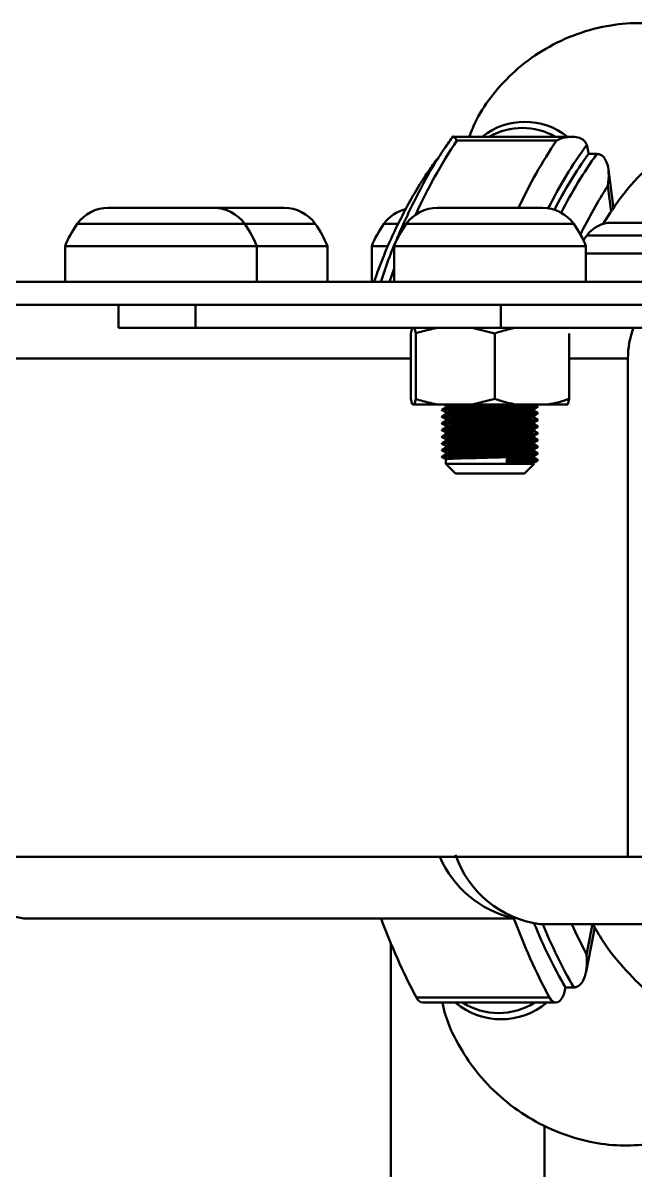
# Model space of a CAD drawing. Header units: millimetres. Extents: x 263 to 2983, y 441 to 2500.
# Drawn here: x 1765.9 to 1797.8, y 2439.8 to 2499.6 of the extents above; entities that cross this region are included whole.
import ezdxf

# ---------------------------------------------------------------- set-up
doc = ezdxf.new("R2010")
doc.units = ezdxf.units.MM
doc.header["$LTSCALE"] = 0.5
doc.layers.add('BOL', color=7, linetype='Continuous', lineweight=50)

msp = doc.modelspace()

# ---------------------------------------------------------------- linework, layer by layer
at = {"layer": 'BOL'}
for p, q in [((1794.493, 2493.663), (1788.3, 2493.663)), ((1793.699, 2493.469), (1788.503, 2493.469)), ((1795.344, 2492.919), (1795.365, 2492.766)), ((1795.798, 2492.766), (1795.365, 2492.766)), ((1796.666, 2489.915), (1796.397, 2491.949)), ((1796.547, 2489.739), (1796.367, 2491.098)), ((1770.336, 2489.95), (1771.049, 2489.95)), ((1771.049, 2489.95), (1774.92, 2489.95)), ((1774.92, 2489.95), (1775.816, 2489.95)), ((1775.816, 2489.95), (1778.806, 2489.95)), ((1778.806, 2489.95), (1779.495, 2489.95)), ((1787.487, 2489.95), (1787.693, 2489.95)), ((1787.693, 2489.95), (1791.269, 2489.95)), ((1791.269, 2489.95), (1792.966, 2489.95)), ((1768.712, 2489.116), (1769.848, 2489.116)), ((1769.848, 2489.116), (1777.44, 2489.116)), ((1777.44, 2489.116), (1781.12, 2489.116)), ((1784.697, 2489.116), (1785.463, 2489.116)), ((1785.862, 2489.116), (1791.886, 2489.116)), ((1791.886, 2489.116), (1794.591, 2489.116)), ((1796.576, 2489.179), (1797.063, 2489.179)), ((1797.063, 2489.179), (1800.146, 2489.179)), ((1795.277, 2488.512), (1799.401, 2488.512)), ((1768.076, 2487.95), (1768.076, 2486.096)), ((1768.076, 2487.95), (1769.377, 2487.95)), ((1769.377, 2487.95), (1778.076, 2487.95)), ((1778.076, 2486.096), (1778.076, 2487.95)), ((1778.076, 2487.95), (1781.755, 2487.95)), ((1781.755, 2486.096), (1781.755, 2487.95)), ((1784.061, 2487.95), (1784.061, 2486.096)), ((1784.061, 2487.95), (1784.911, 2487.95)), ((1785.227, 2487.95), (1785.227, 2486.096)), ((1785.227, 2487.95), (1792.128, 2487.95)), ((1792.128, 2487.95), (1795.227, 2487.95)), ((1795.227, 2486.096), (1795.227, 2487.95)), ((1795.227, 2487.579), (1798.892, 2487.579)), ((1785.227, 2486.782), (1784.993, 2486.096)), ((1512.739, 2486.096), (2400.823, 2486.096)), ((1512.739, 2484.896), (2400.823, 2484.896)), ((1770.868, 2484.896), (1770.868, 2483.696)), ((1774.881, 2483.696), (1774.881, 2484.896)), ((1790.793, 2483.696), (1790.793, 2484.896)), ((1774.881, 2483.696), (1770.868, 2483.696)), ((1790.793, 2483.696), (1774.881, 2483.696)), ((1786.287, 2483.696), (1786.36, 2483.407)), ((1789.297, 2483.696), (1790.481, 2483.407)), ((1808.113, 2483.696), (1790.793, 2483.696)), ((1786.105, 2483.407), (1786.105, 2479.985)), ((1786.36, 2483.407), (1786.36, 2479.985)), ((1790.481, 2483.407), (1790.481, 2479.985)), ((1794.348, 2483.407), (1794.348, 2479.985)), ((1786.105, 2482.096), (1752.416, 2482.096)), ((1797.416, 2482.096), (1794.348, 2482.096)), ((1797.416, 2456.096), (1797.416, 2482.096)), ((1786.287, 2479.696), (1786.36, 2479.985)), ((1789.297, 2479.696), (1790.481, 2479.985)), ((1786.179, 2479.696), (1786.287, 2479.696)), ((1787.544, 2479.696), (1786.287, 2479.696)), ((1787.544, 2479.696), (1789.297, 2479.696)), ((1787.927, 2479.636), (1787.927, 2479.55)), ((1787.927, 2479.286), (1787.927, 2479.2)), ((1791.592, 2479.696), (1789.297, 2479.696)), ((1791.592, 2479.696), (1793.237, 2479.696)), ((1792.527, 2479.374), (1792.527, 2479.46)), ((1794.275, 2479.696), (1793.237, 2479.696)), ((1787.927, 2478.936), (1787.927, 2478.85)), ((1792.527, 2479.024), (1792.527, 2479.11)), ((1792.527, 2478.674), (1792.527, 2478.76)), ((1787.927, 2478.586), (1787.927, 2478.5)), ((1787.927, 2478.236), (1787.927, 2478.15)), ((1792.527, 2478.324), (1792.527, 2478.41)), ((1787.927, 2477.886), (1787.927, 2477.8)), ((1787.927, 2477.536), (1787.927, 2477.45)), ((1792.527, 2477.974), (1792.527, 2478.06)), ((1792.527, 2477.624), (1792.527, 2477.71)), ((1787.927, 2477.186), (1787.927, 2477.1)), ((1792.527, 2477.274), (1792.527, 2477.36)), ((1792.527, 2476.924), (1792.527, 2477.01)), ((1787.927, 2476.836), (1787.927, 2476.596)), ((1787.927, 2476.596), (1788.427, 2476.096)), ((1787.927, 2476.596), (1791.101, 2476.596)), ((1791.101, 2476.858), (1791.101, 2476.596)), ((1791.101, 2476.596), (1792.527, 2476.596)), ((1791.173, 2476.705), (1791.173, 2476.749)), ((1792.027, 2476.096), (1792.527, 2476.596)), ((1788.427, 2476.096), (1790.911, 2476.096)), ((1790.911, 2476.096), (1792.027, 2476.096)), ((1797.416, 2456.096), (1752.416, 2456.096)), ((1798.282, 2456.096), (1797.416, 2456.096)), ((1765.929, 2452.896), (1791.458, 2452.896)), ((1792.82, 2452.596), (1809.309, 2452.596)), ((1795.232, 2450.111), (1795.683, 2452.442)), ((1795.254, 2451.012), (1795.561, 2452.596)), ((1785.061, 2451.579), (1785.061, 2283.896)), ((1786.395, 2448.767), (1793.324, 2448.767)), ((1794.157, 2449.289), (1794.129, 2449.141)), ((1794.59, 2449.289), (1794.157, 2449.289)), ((1786.734, 2448.503), (1793.662, 2448.503)), ((1793.061, 2283.896), (1793.061, 2442.107))]:
    msp.add_line(p, q, dxfattribs=at)
at = {"layer": 'BOL', "flags": 128}
for points in [[(1794.497, 2452.596), (1794.673, 2452.205), (1795.254, 2451.012)], [(1793.324, 2448.767), (1793.422, 2448.626), (1793.535, 2448.536), (1793.655, 2448.503), (1793.776, 2448.529), (1793.89, 2448.612), (1793.99, 2448.747), (1794.071, 2448.927), (1794.129, 2449.141)]]:
    msp.add_lwpolyline(points, dxfattribs=at)
at = {"layer": 'BOL'}
for centre, radius, start, end in [((1792.041, 2490.868), 3.568, 51.58552, 128.41448), ((1791.912, 2490.727), 3.395, 59.87761, 120.12239), ((1810.449, 2478.758), 26.42, 146.16441, 155.77748), ((1814.955, 2479.155), 25.626, 146.04277, 155.08835), ((1814.16, 2479.552), 23.329, 144.07013, 153.59252), ((1793.762, 2492.719), 1.595, 7.20972, 19.09726), ((1813.873, 2479.448), 22.802, 144.26422, 152.8537), ((1814.394, 2479.391), 22.906, 144.27531, 153.25863), ((1816.417, 2478.179), 23.852, 147.20465, 154.20579), ((1770.336, 2487.95), 2, 90, 144.30754), ((1775.816, 2487.95), 2, 35.69246, 90), ((1779.495, 2487.95), 2, 35.69246, 90), ((1786.321, 2487.95), 2, 104.59658, 144.30754), ((1787.487, 2487.95), 2, 90, 144.30754), ((1792.966, 2487.95), 2, 35.69246, 90), ((1773.076, 2485.981), 5.373, 144.30754, 158.51369), ((1773.076, 2485.981), 5.373, 21.48631, 35.69246), ((1776.755, 2485.981), 5.373, 21.48631, 35.69246), ((1789.061, 2485.981), 5.373, 144.30754, 158.51369), ((1790.227, 2485.981), 5.373, 144.30754, 158.51369), ((1790.227, 2485.981), 5.373, 21.48631, 35.69246), ((1796.576, 2487.579), 1.6, 90, 144.30754), ((1798.768, 2486.004), 4.299, 144.30754, 148.57819), ((1801.927, 2482.107), 4.511, 159.37225, 180.13641), ((1766.591, 2457.997), 5.143, 201.68778, 262.61521), ((1792.674, 2458.271), 5.503, 203.28206, 256.85997), ((1793.55, 2457.965), 5.418, 198.90362, 262.25033), ((1814.512, 2463.843), 31.903, 200.06823, 208.20041), ((1821.44, 2463.843), 31.903, 200.06823, 208.20041), ((1818.523, 2463.244), 28.079, 202.25793, 209.80137), ((1818.957, 2463.245), 28.08, 202.27772, 209.8007), ((1786.772, 2448.901), 0.4, 199.51644, 264.50919), ((1790.808, 2451.35), 3.717, 230.00806, 309.99194), ((1790.674, 2451.468), 3.512, 237.5998, 302.4002)]:
    msp.add_arc(centre, radius, start, end, dxfattribs=at)
for points, knots in [([(1803.28, 2497.669), (1803.262, 2497.689), (1802.945, 2498.045), (1802.169, 2498.541), (1800.926, 2499.15), (1799.48, 2499.517), (1797.917, 2499.637), (1796.24, 2499.472), (1794.541, 2498.989), (1792.924, 2498.185), (1791.518, 2497.14), (1790.378, 2495.915), (1789.575, 2494.746), (1789.264, 2493.961), (1789.146, 2493.663)], [0, 0, 0, 0, 0.004599, 0.079364, 0.162496, 0.2511, 0.343527, 0.438592, 0.5457, 0.650566, 0.752215, 0.84993, 0.943135, 1, 1, 1, 1]), ([(1788.271, 2493.644), (1788.105, 2493.41), (1787.515, 2492.578), (1786.575, 2490.97), (1785.522, 2488.729), (1784.847, 2487.087), (1784.564, 2486.156), (1784.546, 2486.096)], [0, 0, 0, 0, 0.113016, 0.402161, 0.6912, 0.979899, 1, 1, 1, 1]), ([(1788.503, 2493.469), (1788.502, 2493.47), (1788.449, 2493.54), (1788.359, 2493.639), (1788.28, 2493.695), (1788.272, 2493.648), (1788.271, 2493.644)], [0, 0, 0, 0, 0.00606, 0.464122, 0.948717, 1, 1, 1, 1]), ([(1795.269, 2493.241), (1795.234, 2493.31), (1795.164, 2493.447), (1794.941, 2493.596), (1794.602, 2493.683), (1794.162, 2493.647), (1793.848, 2493.54), (1793.701, 2493.47), (1793.699, 2493.469)], [0, 0, 0, 0, 0.139519, 0.278343, 0.474054, 0.742705, 0.996658, 1, 1, 1, 1]), ([(1800.934, 2493.859), (1800.572, 2493.65), (1799.685, 2493.14), (1798.394, 2492.04), (1797.117, 2490.675), (1796.446, 2489.622), (1796.124, 2489.116)], [0, 0, 0, 0, 0.1888542, 0.4618175, 0.7414234, 1, 1, 1, 1]), ([(1787.301, 2492.266), (1787.313, 2492.29), (1787.375, 2492.407), (1787.477, 2492.493), (1787.557, 2492.562)], [0, 0, 0, 0, 0.207059, 1, 1, 1, 1]), ([(1795.798, 2492.766), (1795.865, 2492.756), (1795.999, 2492.738), (1796.18, 2492.586), (1796.35, 2492.283), (1796.437, 2491.766), (1796.408, 2491.335), (1796.367, 2491.1), (1796.367, 2491.098)], [0, 0, 0, 0, 0.107629, 0.21442, 0.382775, 0.663947, 0.997023, 1, 1, 1, 1]), ([(1787.299, 2492.267), (1787.155, 2492.062), (1786.598, 2491.271), (1785.712, 2489.707), (1784.809, 2487.837), (1784.346, 2486.553), (1784.174, 2486.075)], [0, 0, 0, 0, 0.118642, 0.45891, 0.799013, 1, 1, 1, 1]), ([(1786.105, 2483.407), (1786.113, 2483.445), (1786.137, 2483.568), (1786.162, 2483.643), (1786.179, 2483.696)], [0, 0, 0, 0, 0.309692, 1, 1, 1, 1]), ([(1786.36, 2483.407), (1786.48, 2483.445), (1786.87, 2483.568), (1787.269, 2483.643), (1787.544, 2483.696)], [0, 0, 0, 0, 0.309709, 1, 1, 1, 1]), ([(1790.481, 2483.407), (1790.698, 2483.478), (1791.065, 2483.597), (1791.439, 2483.667), (1791.592, 2483.696)], [0, 0, 0, 0, 0.592733, 1, 1, 1, 1]), ([(1786.105, 2479.985), (1786.113, 2479.947), (1786.137, 2479.824), (1786.162, 2479.748), (1786.179, 2479.696)], [0, 0, 0, 0, 0.309688, 1, 1, 1, 1]), ([(1786.36, 2479.985), (1786.48, 2479.947), (1786.87, 2479.824), (1787.269, 2479.748), (1787.544, 2479.696)], [0, 0, 0, 0, 0.309705, 1, 1, 1, 1]), ([(1790.481, 2479.985), (1790.698, 2479.914), (1791.065, 2479.795), (1791.439, 2479.725), (1791.592, 2479.696)], [0, 0, 0, 0, 0.592731, 1, 1, 1, 1]), ([(1793.237, 2479.696), (1793.291, 2479.705), (1793.667, 2479.77), (1794.034, 2479.886), (1794.348, 2479.985)], [0, 0, 0, 0, 0.14598, 1, 1, 1, 1]), ([(1794.348, 2479.985), (1794.34, 2479.947), (1794.316, 2479.824), (1794.292, 2479.748), (1794.275, 2479.696)], [0, 0, 0, 0, 0.3097, 1, 1, 1, 1]), ([(1787.743, 2479.393), (1787.741, 2479.394), (1787.667, 2479.4), (1787.861, 2479.416), (1788.35, 2479.439), (1789.184, 2479.459), (1790.185, 2479.483), (1791.166, 2479.505), (1791.985, 2479.525), (1792.497, 2479.547), (1792.75, 2479.56), (1792.703, 2479.567), (1792.7, 2479.568)], [0, 0, 0, 0, 0.002418, 0.126979, 0.25235, 0.379028, 0.510861, 0.639725, 0.756321, 0.876329, 0.991983, 1, 1, 1, 1]), ([(1787.738, 2479.438), (1787.765, 2479.445), (1787.817, 2479.459), (1788.362, 2479.483), (1789.18, 2479.503), (1790.186, 2479.527), (1791.166, 2479.548), (1791.983, 2479.569), (1792.503, 2479.591), (1792.754, 2479.605), (1792.692, 2479.613), (1792.681, 2479.615)], [0, 0, 0, 0, 0.122756, 0.246311, 0.371152, 0.501075, 0.628072, 0.742978, 0.861247, 0.975224, 1, 1, 1, 1]), ([(1787.928, 2479.55), (1787.896, 2479.532), (1787.833, 2479.496), (1787.77, 2479.459), (1787.738, 2479.441)], [0, 0, 0, 0, 0.501413, 1, 1, 1, 1]), ([(1787.738, 2479.088), (1787.765, 2479.095), (1787.817, 2479.109), (1788.362, 2479.133), (1789.18, 2479.153), (1790.186, 2479.177), (1791.166, 2479.198), (1791.983, 2479.219), (1792.503, 2479.241), (1792.754, 2479.255), (1792.692, 2479.263), (1792.681, 2479.265)], [0, 0, 0, 0, 0.122756, 0.246311, 0.371152, 0.501075, 0.628072, 0.742978, 0.861247, 0.975224, 1, 1, 1, 1]), ([(1787.739, 2479.393), (1787.771, 2479.375), (1787.834, 2479.339), (1787.897, 2479.302), (1787.929, 2479.284)], [0, 0, 0, 0, 0.501605, 1, 1, 1, 1]), ([(1787.821, 2479.696), (1787.826, 2479.693), (1787.862, 2479.673), (1787.897, 2479.652), (1787.929, 2479.634)], [0, 0, 0, 0, 0.119937, 1, 1, 1, 1]), ([(1787.932, 2479.634), (1787.93, 2479.634), (1787.862, 2479.641), (1788.045, 2479.657), (1788.452, 2479.678), (1788.924, 2479.69), (1789.136, 2479.696)], [0, 0, 0, 0, 0.0065558, 0.3576632, 0.7110701, 1, 1, 1, 1]), ([(1787.931, 2479.284), (1787.93, 2479.284), (1787.862, 2479.291), (1788.041, 2479.307), (1788.493, 2479.329), (1789.263, 2479.35), (1790.189, 2479.374), (1791.094, 2479.395), (1791.851, 2479.416), (1792.323, 2479.438), (1792.558, 2479.451), (1792.516, 2479.458), (1792.514, 2479.458)], [0, 0, 0, 0, 0.0022554, 0.1271791, 0.2529209, 0.3799636, 0.5121873, 0.6414251, 0.7583626, 0.8787219, 0.9947238, 1, 1, 1, 1]), ([(1787.949, 2479.55), (1787.971, 2479.556), (1788.019, 2479.57), (1788.505, 2479.592), (1789.259, 2479.612), (1790.19, 2479.637), (1791.091, 2479.658), (1791.814, 2479.677), (1792.086, 2479.69), (1792.21, 2479.696)], [0, 0, 0, 0, 0.127151, 0.277819, 0.430045, 0.588479, 0.743336, 0.883454, 1, 1, 1, 1]), ([(1787.949, 2479.2), (1787.971, 2479.206), (1788.02, 2479.22), (1788.505, 2479.242), (1789.26, 2479.262), (1790.189, 2479.287), (1791.095, 2479.308), (1791.849, 2479.328), (1792.332, 2479.351), (1792.564, 2479.365), (1792.501, 2479.373), (1792.486, 2479.375)], [0, 0, 0, 0, 0.105279, 0.2301179, 0.3562484, 0.4875226, 0.6158323, 0.7319301, 0.8514251, 0.966594, 1, 1, 1, 1]), ([(1792.523, 2479.458), (1792.554, 2479.476), (1792.617, 2479.513), (1792.681, 2479.549), (1792.712, 2479.568)], [0, 0, 0, 0, 0.4977323, 1, 1, 1, 1]), ([(1792.715, 2479.266), (1792.683, 2479.284), (1792.62, 2479.321), (1792.557, 2479.357), (1792.525, 2479.375)], [0, 0, 0, 0, 0.4984795, 1, 1, 1, 1]), ([(1792.715, 2479.616), (1792.683, 2479.634), (1792.637, 2479.661), (1792.591, 2479.687), (1792.576, 2479.696)], [0, 0, 0, 0, 0.682109, 1, 1, 1, 1]), ([(1787.743, 2479.043), (1787.741, 2479.044), (1787.667, 2479.05), (1787.861, 2479.066), (1788.35, 2479.089), (1789.184, 2479.109), (1790.185, 2479.133), (1791.166, 2479.155), (1791.985, 2479.175), (1792.497, 2479.197), (1792.75, 2479.21), (1792.703, 2479.217), (1792.7, 2479.218)], [0, 0, 0, 0, 0.002418, 0.126977, 0.252347, 0.379022, 0.510854, 0.639716, 0.75631, 0.876316, 0.991968, 1, 1, 1, 1]), ([(1787.743, 2478.693), (1787.741, 2478.694), (1787.667, 2478.7), (1787.862, 2478.716), (1788.35, 2478.739), (1789.184, 2478.759), (1790.185, 2478.783), (1791.166, 2478.805), (1791.985, 2478.825), (1792.497, 2478.847), (1792.75, 2478.86), (1792.703, 2478.867), (1792.7, 2478.868)], [0, 0, 0, 0, 0.00241, 0.126969, 0.252337, 0.379011, 0.510842, 0.639703, 0.756296, 0.876302, 0.991952, 1, 1, 1, 1]), ([(1787.928, 2479.2), (1787.896, 2479.182), (1787.833, 2479.146), (1787.77, 2479.109), (1787.738, 2479.091)], [0, 0, 0, 0, 0.501383, 1, 1, 1, 1]), ([(1787.738, 2478.738), (1787.765, 2478.745), (1787.817, 2478.759), (1788.362, 2478.783), (1789.18, 2478.803), (1790.186, 2478.827), (1791.166, 2478.848), (1791.983, 2478.869), (1792.503, 2478.891), (1792.754, 2478.905), (1792.692, 2478.913), (1792.681, 2478.915)], [0, 0, 0, 0, 0.122756, 0.246311, 0.371152, 0.501075, 0.628072, 0.742978, 0.861247, 0.975224, 1, 1, 1, 1]), ([(1787.928, 2478.85), (1787.896, 2478.832), (1787.833, 2478.796), (1787.77, 2478.759), (1787.738, 2478.741)], [0, 0, 0, 0, 0.501049, 1, 1, 1, 1]), ([(1787.739, 2479.043), (1787.771, 2479.025), (1787.834, 2478.989), (1787.897, 2478.952), (1787.929, 2478.934)], [0, 0, 0, 0, 0.501328, 1, 1, 1, 1]), ([(1787.739, 2478.693), (1787.771, 2478.675), (1787.834, 2478.639), (1787.897, 2478.602), (1787.929, 2478.584)], [0, 0, 0, 0, 0.501052, 1, 1, 1, 1]), ([(1787.931, 2478.584), (1787.93, 2478.584), (1787.862, 2478.591), (1788.042, 2478.607), (1788.492, 2478.629), (1789.263, 2478.65), (1790.189, 2478.674), (1791.094, 2478.695), (1791.851, 2478.716), (1792.323, 2478.738), (1792.558, 2478.751), (1792.516, 2478.758), (1792.514, 2478.758)], [0, 0, 0, 0, 0.0021012, 0.1270251, 0.2527674, 0.3798105, 0.5120345, 0.6412727, 0.7582105, 0.8785701, 0.9945724, 1, 1, 1, 1]), ([(1787.931, 2478.934), (1787.93, 2478.934), (1787.862, 2478.941), (1788.042, 2478.957), (1788.493, 2478.98), (1789.263, 2479), (1790.189, 2479.024), (1791.094, 2479.045), (1791.851, 2479.066), (1792.323, 2479.088), (1792.558, 2479.101), (1792.516, 2479.108), (1792.514, 2479.108)], [0, 0, 0, 0, 0.002178, 0.127102, 0.252844, 0.379887, 0.512111, 0.641349, 0.758287, 0.878646, 0.994648, 1, 1, 1, 1]), ([(1787.95, 2478.85), (1787.972, 2478.856), (1788.02, 2478.87), (1788.505, 2478.892), (1789.26, 2478.912), (1790.189, 2478.937), (1791.095, 2478.958), (1791.849, 2478.978), (1792.332, 2479.001), (1792.564, 2479.015), (1792.501, 2479.023), (1792.486, 2479.025)], [0, 0, 0, 0, 0.105203, 0.230042, 0.356172, 0.487446, 0.615756, 0.731854, 0.851349, 0.966518, 1, 1, 1, 1]), ([(1787.95, 2478.5), (1787.972, 2478.506), (1788.02, 2478.52), (1788.505, 2478.542), (1789.26, 2478.562), (1790.189, 2478.587), (1791.095, 2478.608), (1791.849, 2478.628), (1792.332, 2478.651), (1792.564, 2478.665), (1792.5, 2478.673), (1792.486, 2478.675)], [0, 0, 0, 0, 0.10512, 0.22996, 0.356092, 0.487367, 0.615678, 0.731777, 0.851272, 0.966442, 1, 1, 1, 1]), ([(1792.523, 2479.108), (1792.554, 2479.126), (1792.617, 2479.163), (1792.681, 2479.199), (1792.712, 2479.218)], [0, 0, 0, 0, 0.4979323, 1, 1, 1, 1]), ([(1792.523, 2478.758), (1792.554, 2478.776), (1792.617, 2478.813), (1792.681, 2478.849), (1792.712, 2478.868)], [0, 0, 0, 0, 0.498237, 1, 1, 1, 1]), ([(1792.715, 2478.916), (1792.683, 2478.934), (1792.62, 2478.971), (1792.557, 2479.007), (1792.525, 2479.025)], [0, 0, 0, 0, 0.498742, 1, 1, 1, 1]), ([(1792.715, 2478.566), (1792.683, 2478.584), (1792.62, 2478.621), (1792.557, 2478.657), (1792.525, 2478.675)], [0, 0, 0, 0, 0.498839, 1, 1, 1, 1]), ([(1787.743, 2477.993), (1787.741, 2477.994), (1787.668, 2478), (1787.861, 2478.016), (1788.35, 2478.039), (1789.184, 2478.059), (1790.185, 2478.083), (1791.166, 2478.105), (1791.985, 2478.125), (1792.497, 2478.147), (1792.75, 2478.16), (1792.703, 2478.167), (1792.7, 2478.168)], [0, 0, 0, 0, 0.002401, 0.126957, 0.252322, 0.378994, 0.510821, 0.63968, 0.75627, 0.876273, 0.991921, 1, 1, 1, 1]), ([(1787.743, 2478.343), (1787.741, 2478.344), (1787.668, 2478.35), (1787.861, 2478.366), (1788.35, 2478.389), (1789.184, 2478.409), (1790.185, 2478.433), (1791.166, 2478.455), (1791.985, 2478.475), (1792.497, 2478.497), (1792.75, 2478.51), (1792.703, 2478.517), (1792.7, 2478.518)], [0, 0, 0, 0, 0.002408, 0.126965, 0.252332, 0.379005, 0.510833, 0.639693, 0.756284, 0.876288, 0.991937, 1, 1, 1, 1]), ([(1787.738, 2478.388), (1787.765, 2478.395), (1787.817, 2478.409), (1788.362, 2478.433), (1789.18, 2478.453), (1790.186, 2478.477), (1791.166, 2478.498), (1791.983, 2478.519), (1792.503, 2478.541), (1792.754, 2478.555), (1792.692, 2478.563), (1792.681, 2478.565)], [0, 0, 0, 0, 0.122756, 0.246311, 0.371152, 0.501075, 0.628072, 0.742978, 0.861247, 0.975224, 1, 1, 1, 1]), ([(1787.928, 2478.5), (1787.896, 2478.482), (1787.833, 2478.446), (1787.77, 2478.409), (1787.738, 2478.391)], [0, 0, 0, 0, 0.50095, 1, 1, 1, 1]), ([(1787.738, 2478.038), (1787.765, 2478.045), (1787.817, 2478.059), (1788.362, 2478.083), (1789.18, 2478.103), (1790.186, 2478.127), (1791.166, 2478.148), (1791.983, 2478.169), (1792.503, 2478.191), (1792.754, 2478.205), (1792.692, 2478.213), (1792.681, 2478.215)], [0, 0, 0, 0, 0.122756, 0.246311, 0.371152, 0.501075, 0.628072, 0.742978, 0.861247, 0.975224, 1, 1, 1, 1]), ([(1787.928, 2478.15), (1787.896, 2478.132), (1787.833, 2478.096), (1787.77, 2478.059), (1787.738, 2478.041)], [0, 0, 0, 0, 0.500616, 1, 1, 1, 1]), ([(1787.739, 2478.343), (1787.771, 2478.325), (1787.834, 2478.289), (1787.897, 2478.252), (1787.929, 2478.234)], [0, 0, 0, 0, 0.5008414, 1, 1, 1, 1]), ([(1787.931, 2478.234), (1787.93, 2478.234), (1787.863, 2478.241), (1788.041, 2478.256), (1788.493, 2478.28), (1789.263, 2478.3), (1790.189, 2478.324), (1791.094, 2478.345), (1791.851, 2478.366), (1792.323, 2478.388), (1792.558, 2478.401), (1792.516, 2478.408), (1792.514, 2478.408)], [0, 0, 0, 0, 0.002022, 0.126947, 0.252689, 0.379733, 0.511957, 0.641196, 0.758134, 0.878494, 0.994497, 1, 1, 1, 1]), ([(1787.95, 2478.15), (1787.972, 2478.156), (1788.02, 2478.17), (1788.505, 2478.192), (1789.26, 2478.212), (1790.189, 2478.237), (1791.095, 2478.258), (1791.849, 2478.278), (1792.332, 2478.301), (1792.564, 2478.315), (1792.5, 2478.323), (1792.486, 2478.325)], [0, 0, 0, 0, 0.105043, 0.229882, 0.356013, 0.487287, 0.615597, 0.731695, 0.85119, 0.966359, 1, 1, 1, 1]), ([(1792.523, 2478.408), (1792.554, 2478.426), (1792.617, 2478.463), (1792.681, 2478.499), (1792.712, 2478.518)], [0, 0, 0, 0, 0.498742, 1, 1, 1, 1]), ([(1792.523, 2478.058), (1792.554, 2478.076), (1792.617, 2478.113), (1792.681, 2478.149), (1792.712, 2478.168)], [0, 0, 0, 0, 0.4990146, 1, 1, 1, 1]), ([(1792.715, 2478.216), (1792.683, 2478.234), (1792.62, 2478.271), (1792.557, 2478.307), (1792.525, 2478.325)], [0, 0, 0, 0, 0.499172, 1, 1, 1, 1]), ([(1787.743, 2477.643), (1787.741, 2477.644), (1787.668, 2477.65), (1787.861, 2477.666), (1788.35, 2477.689), (1789.184, 2477.709), (1790.185, 2477.733), (1791.166, 2477.755), (1791.985, 2477.775), (1792.497, 2477.797), (1792.75, 2477.81), (1792.703, 2477.817), (1792.7, 2477.818)], [0, 0, 0, 0, 0.0024009, 0.1269547, 0.2523184, 0.3789879, 0.5108137, 0.6396697, 0.7562588, 0.8762594, 0.9919059, 1, 1, 1, 1]), ([(1787.743, 2477.293), (1787.741, 2477.294), (1787.667, 2477.3), (1787.861, 2477.316), (1788.35, 2477.339), (1789.184, 2477.359), (1790.185, 2477.383), (1791.166, 2477.405), (1791.985, 2477.425), (1792.497, 2477.447), (1792.75, 2477.46), (1792.703, 2477.467), (1792.7, 2477.468)], [0, 0, 0, 0, 0.002393, 0.126947, 0.252311, 0.37898, 0.510806, 0.639662, 0.756251, 0.876252, 0.991898, 1, 1, 1, 1]), ([(1787.738, 2477.688), (1787.765, 2477.695), (1787.817, 2477.709), (1788.362, 2477.733), (1789.18, 2477.753), (1790.186, 2477.777), (1791.166, 2477.798), (1791.983, 2477.819), (1792.503, 2477.841), (1792.754, 2477.855), (1792.692, 2477.863), (1792.681, 2477.865)], [0, 0, 0, 0, 0.122756, 0.246311, 0.371152, 0.501075, 0.628072, 0.742978, 0.861247, 0.975224, 1, 1, 1, 1]), ([(1787.928, 2477.8), (1787.896, 2477.782), (1787.833, 2477.746), (1787.77, 2477.709), (1787.738, 2477.691)], [0, 0, 0, 0, 0.500516, 1, 1, 1, 1]), ([(1787.738, 2477.338), (1787.765, 2477.345), (1787.817, 2477.359), (1788.362, 2477.383), (1789.18, 2477.403), (1790.186, 2477.427), (1791.166, 2477.448), (1791.983, 2477.469), (1792.503, 2477.491), (1792.754, 2477.505), (1792.692, 2477.513), (1792.681, 2477.515)], [0, 0, 0, 0, 0.122756, 0.246311, 0.371152, 0.501075, 0.628072, 0.742978, 0.861247, 0.975224, 1, 1, 1, 1]), ([(1787.739, 2477.993), (1787.771, 2477.975), (1787.834, 2477.939), (1787.897, 2477.902), (1787.929, 2477.884)], [0, 0, 0, 0, 0.5005638, 1, 1, 1, 1]), ([(1787.739, 2477.643), (1787.771, 2477.625), (1787.834, 2477.589), (1787.897, 2477.552), (1787.929, 2477.534)], [0, 0, 0, 0, 0.50052, 1, 1, 1, 1]), ([(1787.931, 2477.884), (1787.93, 2477.884), (1787.863, 2477.891), (1788.041, 2477.906), (1788.493, 2477.93), (1789.263, 2477.95), (1790.189, 2477.974), (1791.094, 2477.995), (1791.851, 2478.016), (1792.323, 2478.038), (1792.558, 2478.051), (1792.516, 2478.058), (1792.514, 2478.058)], [0, 0, 0, 0, 0.0019453, 0.1268696, 0.2526123, 0.3796558, 0.5118804, 0.6411189, 0.7580572, 0.8784172, 0.9944198, 1, 1, 1, 1]), ([(1787.931, 2477.534), (1787.93, 2477.534), (1787.863, 2477.541), (1788.041, 2477.557), (1788.493, 2477.58), (1789.263, 2477.6), (1790.189, 2477.624), (1791.094, 2477.645), (1791.851, 2477.666), (1792.323, 2477.688), (1792.558, 2477.701), (1792.516, 2477.708), (1792.514, 2477.708)], [0, 0, 0, 0, 0.001868, 0.126793, 0.252536, 0.379579, 0.511804, 0.641043, 0.757981, 0.878341, 0.994344, 1, 1, 1, 1]), ([(1787.95, 2477.8), (1787.972, 2477.806), (1788.02, 2477.82), (1788.505, 2477.842), (1789.26, 2477.862), (1790.189, 2477.887), (1791.095, 2477.908), (1791.849, 2477.928), (1792.332, 2477.951), (1792.564, 2477.965), (1792.5, 2477.973), (1792.486, 2477.975)], [0, 0, 0, 0, 0.104968, 0.229807, 0.355938, 0.487212, 0.615522, 0.73162, 0.851115, 0.966284, 1, 1, 1, 1]), ([(1787.95, 2477.45), (1787.972, 2477.456), (1788.02, 2477.47), (1788.505, 2477.492), (1789.26, 2477.512), (1790.189, 2477.537), (1791.095, 2477.558), (1791.849, 2477.578), (1792.332, 2477.601), (1792.564, 2477.615), (1792.5, 2477.623), (1792.486, 2477.625)], [0, 0, 0, 0, 0.104892, 0.229731, 0.355861, 0.487136, 0.615446, 0.731544, 0.851039, 0.966208, 1, 1, 1, 1]), ([(1792.523, 2477.708), (1792.554, 2477.726), (1792.617, 2477.763), (1792.681, 2477.799), (1792.712, 2477.818)], [0, 0, 0, 0, 0.499218, 1, 1, 1, 1]), ([(1792.523, 2477.358), (1792.554, 2477.376), (1792.617, 2477.413), (1792.681, 2477.449), (1792.712, 2477.468)], [0, 0, 0, 0, 0.499492, 1, 1, 1, 1]), ([(1792.715, 2477.866), (1792.683, 2477.884), (1792.62, 2477.921), (1792.557, 2477.957), (1792.525, 2477.975)], [0, 0, 0, 0, 0.499271, 1, 1, 1, 1]), ([(1792.715, 2477.516), (1792.683, 2477.534), (1792.62, 2477.571), (1792.557, 2477.607), (1792.525, 2477.625)], [0, 0, 0, 0, 0.4996052, 1, 1, 1, 1]), ([(1787.743, 2476.943), (1787.741, 2476.944), (1787.667, 2476.95), (1787.861, 2476.966), (1788.35, 2476.989), (1789.184, 2477.009), (1790.185, 2477.033), (1791.166, 2477.055), (1791.985, 2477.075), (1792.497, 2477.097), (1792.75, 2477.11), (1792.703, 2477.117), (1792.7, 2477.118)], [0, 0, 0, 0, 0.002393, 0.126945, 0.252307, 0.378974, 0.510798, 0.639652, 0.75624, 0.876238, 0.991883, 1, 1, 1, 1]), ([(1787.928, 2477.45), (1787.896, 2477.432), (1787.833, 2477.396), (1787.77, 2477.359), (1787.738, 2477.341)], [0, 0, 0, 0, 0.5002481, 1, 1, 1, 1]), ([(1787.738, 2476.988), (1787.765, 2476.995), (1787.817, 2477.009), (1788.362, 2477.033), (1789.18, 2477.053), (1790.186, 2477.077), (1791.166, 2477.098), (1791.983, 2477.119), (1792.503, 2477.141), (1792.754, 2477.155), (1792.693, 2477.163), (1792.682, 2477.165)], [0, 0, 0, 0, 0.122782, 0.246361, 0.371229, 0.501179, 0.628201, 0.743131, 0.861424, 0.975425, 1, 1, 1, 1]), ([(1787.928, 2477.1), (1787.896, 2477.082), (1787.833, 2477.046), (1787.77, 2477.009), (1787.738, 2476.991)], [0, 0, 0, 0, 0.500148, 1, 1, 1, 1]), ([(1787.739, 2477.293), (1787.771, 2477.275), (1787.834, 2477.239), (1787.897, 2477.202), (1787.929, 2477.184)], [0, 0, 0, 0, 0.5002417, 1, 1, 1, 1]), ([(1787.739, 2476.943), (1787.771, 2476.925), (1787.834, 2476.889), (1787.897, 2476.852), (1787.929, 2476.834)], [0, 0, 0, 0, 0.500031, 1, 1, 1, 1]), ([(1787.931, 2477.184), (1787.93, 2477.184), (1787.863, 2477.191), (1788.041, 2477.206), (1788.493, 2477.23), (1789.263, 2477.25), (1790.189, 2477.274), (1791.094, 2477.295), (1791.851, 2477.316), (1792.323, 2477.338), (1792.558, 2477.351), (1792.516, 2477.358), (1792.514, 2477.358)], [0, 0, 0, 0, 0.001799, 0.126723, 0.252465, 0.379508, 0.511732, 0.640969, 0.757907, 0.878267, 0.994269, 1, 1, 1, 1]), ([(1787.931, 2476.834), (1787.93, 2476.834), (1787.863, 2476.842), (1788.041, 2476.856), (1788.493, 2476.88), (1789.263, 2476.899), (1790.189, 2476.924), (1791.094, 2476.945), (1791.851, 2476.966), (1792.323, 2476.988), (1792.558, 2477.001), (1792.516, 2477.008), (1792.514, 2477.008)], [0, 0, 0, 0, 0.0017222, 0.126646, 0.2523882, 0.3794312, 0.5116553, 0.6408932, 0.7578311, 0.8781906, 0.9941928, 1, 1, 1, 1]), ([(1787.95, 2477.1), (1787.972, 2477.106), (1788.02, 2477.12), (1788.505, 2477.142), (1789.26, 2477.162), (1790.189, 2477.187), (1791.095, 2477.208), (1791.849, 2477.228), (1792.332, 2477.251), (1792.564, 2477.265), (1792.5, 2477.273), (1792.486, 2477.275)], [0, 0, 0, 0, 0.104817, 0.229656, 0.355786, 0.487061, 0.61537, 0.731468, 0.850964, 0.966133, 1, 1, 1, 1]), ([(1791.101, 2476.858), (1791.35, 2476.865), (1791.854, 2476.878), (1792.33, 2476.901), (1792.564, 2476.915), (1792.5, 2476.924), (1792.486, 2476.926)], [0, 0, 0, 0, 0.301778, 0.612387, 0.91175, 1, 1, 1, 1]), ([(1792.523, 2477.008), (1792.554, 2477.026), (1792.618, 2477.063), (1792.681, 2477.099), (1792.712, 2477.118)], [0, 0, 0, 0, 0.499765, 1, 1, 1, 1]), ([(1792.715, 2477.166), (1792.683, 2477.184), (1792.62, 2477.221), (1792.557, 2477.257), (1792.525, 2477.275)], [0, 0, 0, 0, 0.499636, 1, 1, 1, 1]), ([(1792.715, 2476.816), (1792.683, 2476.834), (1792.62, 2476.871), (1792.557, 2476.907), (1792.525, 2476.925)], [0, 0, 0, 0, 0.499969, 1, 1, 1, 1]), ([(1791.173, 2476.749), (1791.16, 2476.769), (1791.136, 2476.806), (1791.112, 2476.842), (1791.101, 2476.858)], [0, 0, 0, 0, 0.560086, 1, 1, 1, 1]), ([(1791.101, 2476.596), (1791.115, 2476.616), (1791.139, 2476.653), (1791.163, 2476.689), (1791.173, 2476.705)], [0, 0, 0, 0, 0.560086, 1, 1, 1, 1]), ([(1791.101, 2476.596), (1791.351, 2476.602), (1791.856, 2476.616), (1792.322, 2476.638), (1792.558, 2476.651), (1792.516, 2476.658), (1792.514, 2476.658)], [0, 0, 0, 0, 0.325566, 0.660658, 0.983618, 1, 1, 1, 1]), ([(1791.173, 2476.749), (1791.443, 2476.756), (1791.989, 2476.769), (1792.501, 2476.791), (1792.754, 2476.805), (1792.693, 2476.813), (1792.682, 2476.815)], [0, 0, 0, 0, 0.309049, 0.627142, 0.933693, 1, 1, 1, 1]), ([(1791.173, 2476.705), (1791.443, 2476.712), (1791.99, 2476.725), (1792.495, 2476.747), (1792.75, 2476.76), (1792.703, 2476.767), (1792.699, 2476.768)], [0, 0, 0, 0, 0.3235265, 0.6565198, 0.9774308, 1, 1, 1, 1]), ([(1792.523, 2476.658), (1792.554, 2476.676), (1792.618, 2476.713), (1792.681, 2476.749), (1792.712, 2476.768)], [0, 0, 0, 0, 0.500039, 1, 1, 1, 1]), ([(1795.569, 2452.637), (1795.741, 2452.328), (1796.237, 2451.438), (1797.293, 2450.173), (1798.416, 2449.038), (1799.162, 2448.512), (1799.408, 2448.338)], [0, 0, 0, 0, 0.180191, 0.518033, 0.841317, 1, 1, 1, 1]), ([(1795.254, 2451.012), (1795.254, 2451.01), (1795.281, 2450.768), (1795.286, 2450.323), (1795.17, 2449.789), (1794.982, 2449.476), (1794.793, 2449.318), (1794.658, 2449.299), (1794.59, 2449.289)], [0, 0, 0, 0, 0.002967, 0.336057, 0.617235, 0.785582, 0.892363, 1, 1, 1, 1]), ([(1787.745, 2448.503), (1787.795, 2448.281), (1787.961, 2447.538), (1788.537, 2446.328), (1789.479, 2444.879), (1790.725, 2443.566), (1792.203, 2442.477), (1793.79, 2441.688), (1795.407, 2441.205), (1796.986, 2441.008), (1798.457, 2441.086), (1799.609, 2441.309), (1800.227, 2441.591), (1800.434, 2441.685)], [0, 0, 0, 0, 0.042546, 0.142515, 0.244907, 0.359078, 0.470413, 0.577976, 0.681076, 0.779136, 0.871384, 0.956811, 1, 1, 1, 1])]:
    msp.add_open_spline(points, degree=3, knots=knots, dxfattribs=at)

doc.saveas('drawing.dxf')
